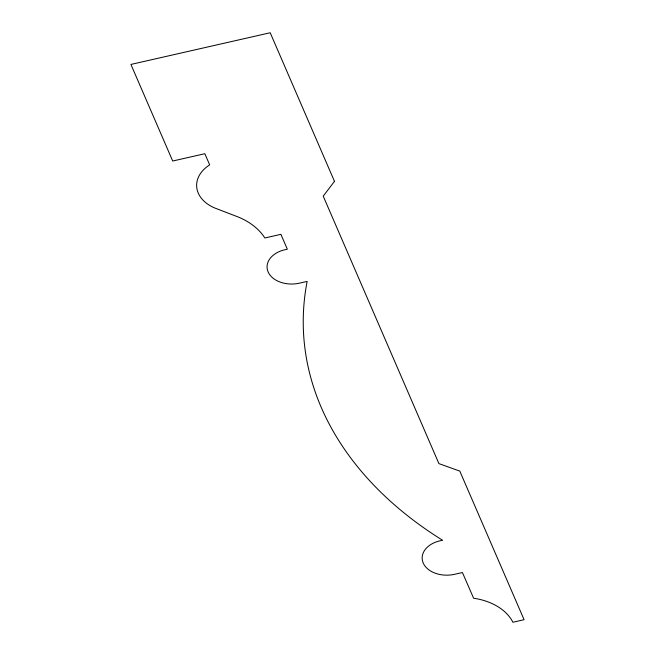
<?xml version="1.0" encoding="UTF-8"?>
<svg xmlns="http://www.w3.org/2000/svg" width="655" height="655" viewBox="0 0 655 655"><rect width="100%" height="100%" fill="white"/><g stroke="black" fill="none" stroke-linecap="round" stroke-linejoin="round"><path stroke-width="0.98" d="M334.476 181.345L323.226 196.148L438.916 463.617L459.802 471.109L524.082 619.704L512.89 622.25A54.66 38.17 -2 0 0 473.606 598.236L462.422 572.527L454.12 574.41A25.242 17.628 -2 0 1 422.811 561.982A25.242 17.628 -2 0 1 442.657 540.293A428.329 299.155 -2 0 1 307.146 281.413L300.006 283.034A25.193 17.595 -2 0 1 268.386 272.505A25.193 17.595 -2 0 1 283.852 249.989L287.332 249.195L280.905 234.334L264.833 237.994A67.662 47.258 -2 0 0 238.436 217.092L214.832 208.02A38.825 27.117 -2 0 1 209.657 164.855L204.843 153.712L172.699 161.024L130.918 64.436L270.196 32.75L334.476 181.345"/></g></svg>
